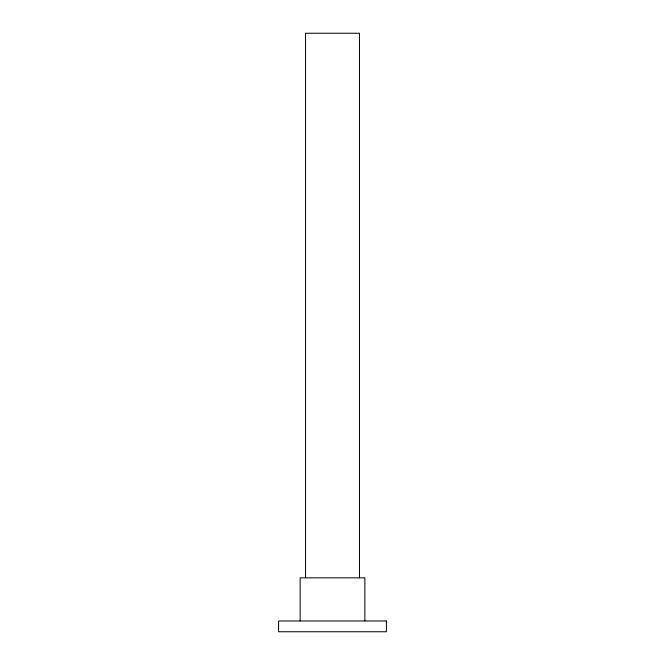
<?xml version="1.0" encoding="UTF-8"?>
<svg xmlns="http://www.w3.org/2000/svg" width="665" height="665" viewBox="0 0 665 665"><rect width="100%" height="100%" fill="white"/><g stroke="black" fill="none" stroke-linecap="round" stroke-linejoin="round"><path stroke-width="1" d="M364.852 620.969L364.852 577.835L300.148 577.835L300.148 620.969M359.457 577.835L359.457 33.25L305.543 33.25L305.543 577.835M386.415 620.969L278.585 620.969L278.585 631.75L386.415 631.75L386.415 620.969"/></g></svg>
